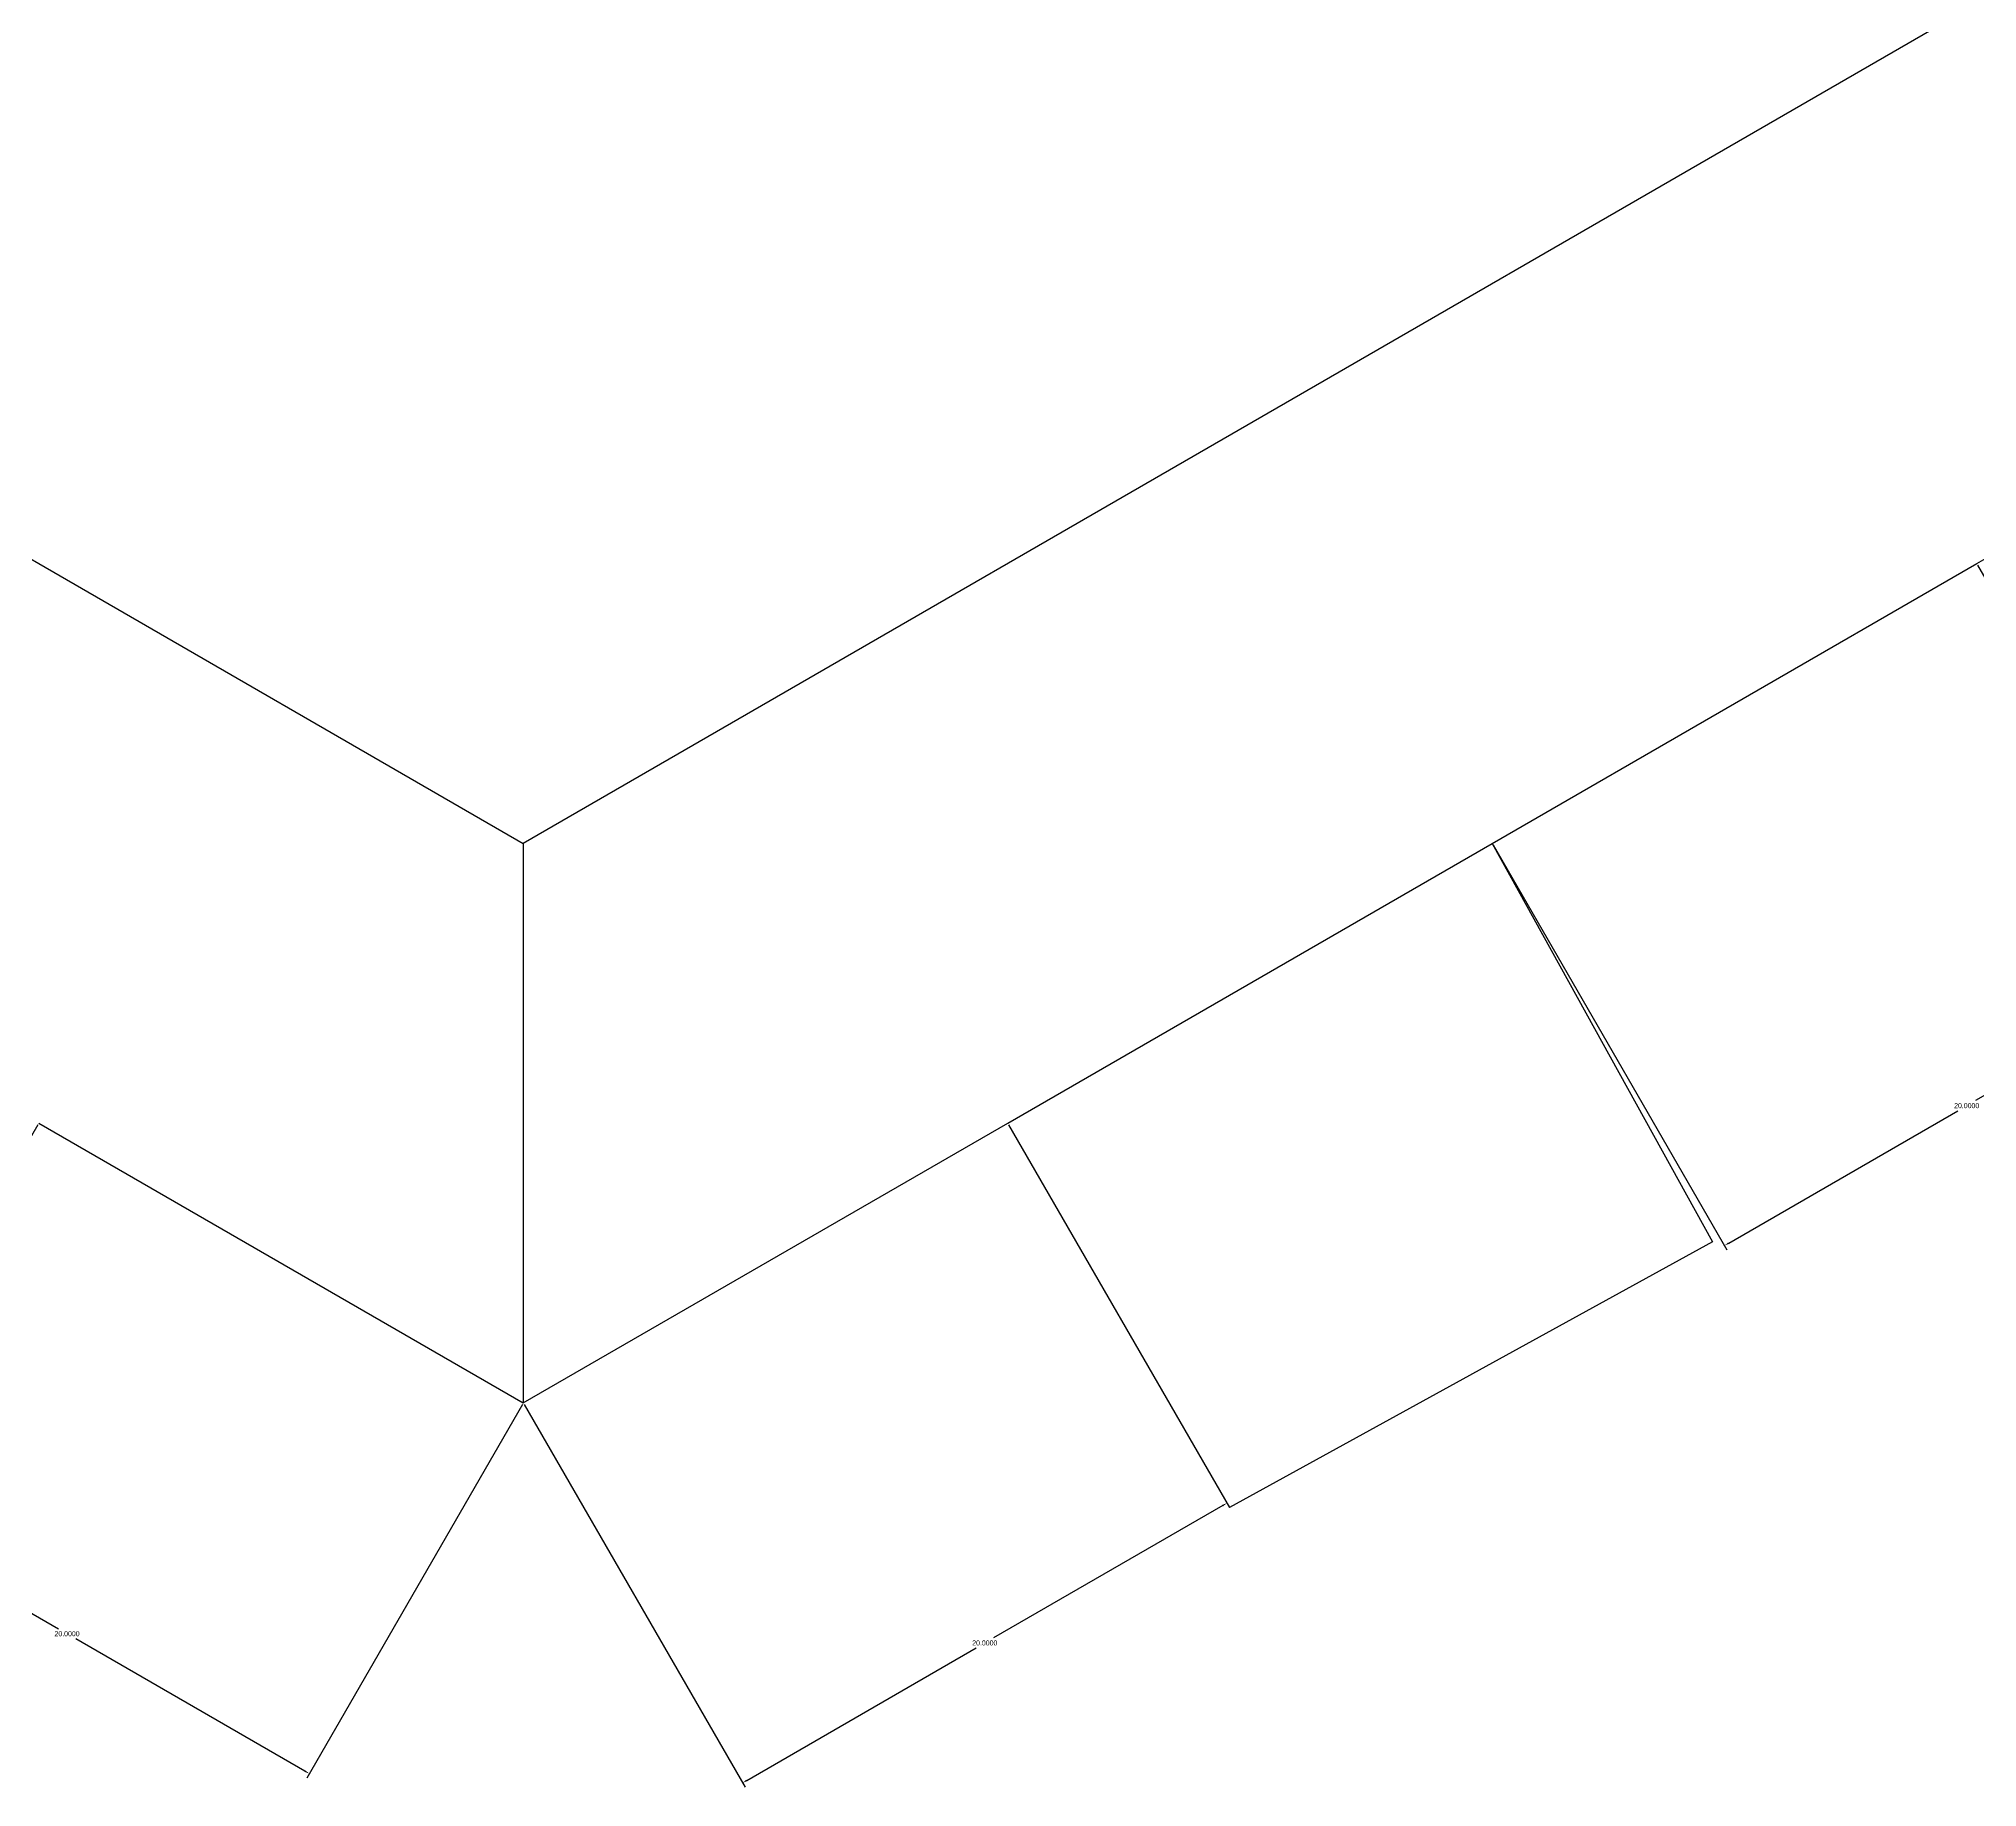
# Model space of a CAD drawing. Header units: millimetres. Extents: x 18 to 350, y -137 to 143.
# Drawn here: x 95.9 to 165.2, y -40.9 to 21.6 of the extents above; entities that cross this region are included whole.
import ezdxf

# ---------------------------------------------------------------- set-up
doc = ezdxf.new("R2010")
doc.units = ezdxf.units.MM
doc.header["$MEASUREMENT"] = 0
doc.dimstyles.get("Standard").update_dxf_attribs({"dimtxt": 0.18, "dimasz": 0.18, "dimexe": 0.18, "dimexo": 0.0625, "dimgap": 0.09, "dimtad": 0, "dimtih": 1, "dimtoh": 1, "dimdec": 4, "dimzin": 0, "dimdsep": 46, "dimtxsty": 'Standard', "dimcen": 0.09, "dimadec": 0, "dimazin": 0, "dimtfac": 1, "dimtdec": 4, "dimtofl": 0, "dimtmove": 0, "dimatfit": 3, "dimfxl": 1, "dimtolj": 1, "dimtzin": 0, "dimarcsym": 0})

# ---------------------------------------------------------------- blocks, each defined once
blk = doc.blocks.new('*D7')
at = {"color": 0, "lineweight": -2}
for p, q in [((95.845, -17.207), (88.137, -30.557)), ((113.165, -27.207), (105.458, -40.557)), ((88.383, -30.491), (96.576, -35.221)), ((105.392, -40.311), (97.199, -35.581))]:
    blk.add_line(p, q, dxfattribs=at)
at = {"color": 0}
for points in [[(88.398, -30.465), (88.368, -30.517), (88.227, -30.401)], [(105.407, -40.285), (105.377, -40.337), (105.548, -40.401)]]:
    blk.add_solid(points, dxfattribs=at)
at = {"layer": 'Defpoints', "color": 0}
for p in [(95.876, -17.153), (113.197, -27.153), (88.227, -30.401)]:
    blk.add_point(p, dxfattribs=at)
at = {"color": 0, "insert": (96.887, -35.401), "char_height": 0.18, "attachment_point": 5}
blk.add_mtext('\\A1;20.0000', dxfattribs=at)
blk = doc.blocks.new('*D11')
at = {"color": 0, "lineweight": -2}
for p, q in [((130.548, -17.207), (138.446, -30.886)), ((113.228, -27.207), (121.125, -40.886)), ((138.2, -30.82), (130.007, -35.55)), ((121.191, -40.64), (129.384, -35.91))]:
    blk.add_line(p, q, dxfattribs=at)
at = {"color": 0}
for points in [[(138.185, -30.794), (138.215, -30.846), (138.356, -30.73)], [(121.176, -40.614), (121.206, -40.666), (121.035, -40.73)]]:
    blk.add_solid(points, dxfattribs=at)
at = {"layer": 'Defpoints', "color": 0}
for p in [(130.517, -17.153), (113.197, -27.153), (138.356, -30.73)]:
    blk.add_point(p, dxfattribs=at)
at = {"color": 0, "insert": (129.695, -35.73), "char_height": 0.18, "attachment_point": 5}
blk.add_mtext('\\A1;20.0000', dxfattribs=at)
blk = doc.blocks.new('*D12')
at = {"color": 0, "lineweight": -2}
for p, q in [((165.189, 2.793), (173.548, -11.684)), ((147.869, -7.207), (156.227, -21.684)), ((173.302, -11.618), (165.109, -16.348)), ((156.293, -21.438), (164.486, -16.708))]:
    blk.add_line(p, q, dxfattribs=at)
at = {"color": 0}
for points in [[(173.287, -11.592), (173.317, -11.644), (173.458, -11.528)], [(156.278, -21.412), (156.308, -21.464), (156.137, -21.528)]]:
    blk.add_solid(points, dxfattribs=at)
at = {"layer": 'Defpoints', "color": 0}
for p in [(165.158, 2.847), (147.838, -7.153), (173.458, -11.528)]:
    blk.add_point(p, dxfattribs=at)
at = {"color": 0, "insert": (164.797, -16.528), "char_height": 0.18, "attachment_point": 5}
blk.add_mtext('\\A1;20.0000', dxfattribs=at)

msp = doc.modelspace()

# ---------------------------------------------------------------- linework, layer by layer
for p, q in [((165.15818, 22.84688), (113.19665, -7.15312)), ((78.55564, 12.84688), (95.87615, 2.84688)), ((165.15818, 2.84688), (182.47869, 12.84688)), ((95.87615, 2.84688), (113.19665, -7.15312)), ((147.83767, -7.15312), (165.15818, 2.84688)), ((113.19665, -7.15312), (113.19665, -27.15312)), ((130.51716, -17.15312), (147.83767, -7.15312)), ((130.51716, -17.15312), (147.83767, -7.15312)), ((147.83767, -7.15312), (155.7046, -21.39274)), ((95.87615, -17.15312), (113.19665, -27.15312)), ((113.19665, -27.15312), (130.51716, -17.15312)), ((155.7046, -21.39274), (138.44569, -30.88574))]:
    msp.add_line(p, q)

# ---------------------------------------------------------------- dimensions: what is measured, and where the dimension line sits
for p1, p2, distance, picture, middle in [((147.83767, -7.15312), (165.15818, 2.84688), -16.59902, '*D12', (164.79744, -16.5283)), ((113.19665, -27.15312), (95.87615, -17.15312), 15.29787, '*D7', (96.88747, -35.40146)), ((113.19665, -27.15312), (130.51716, -17.15312), -15.67706, '*D11', (129.69544, -35.72985))]:
    dim = msp.add_aligned_dim(p1=p1, p2=p2, distance=distance, dimstyle='Standard')
    dim.commit()
    dim.dimension.update_dxf_attribs({"geometry": picture, "text_midpoint": middle})

doc.saveas('drawing.dxf')
